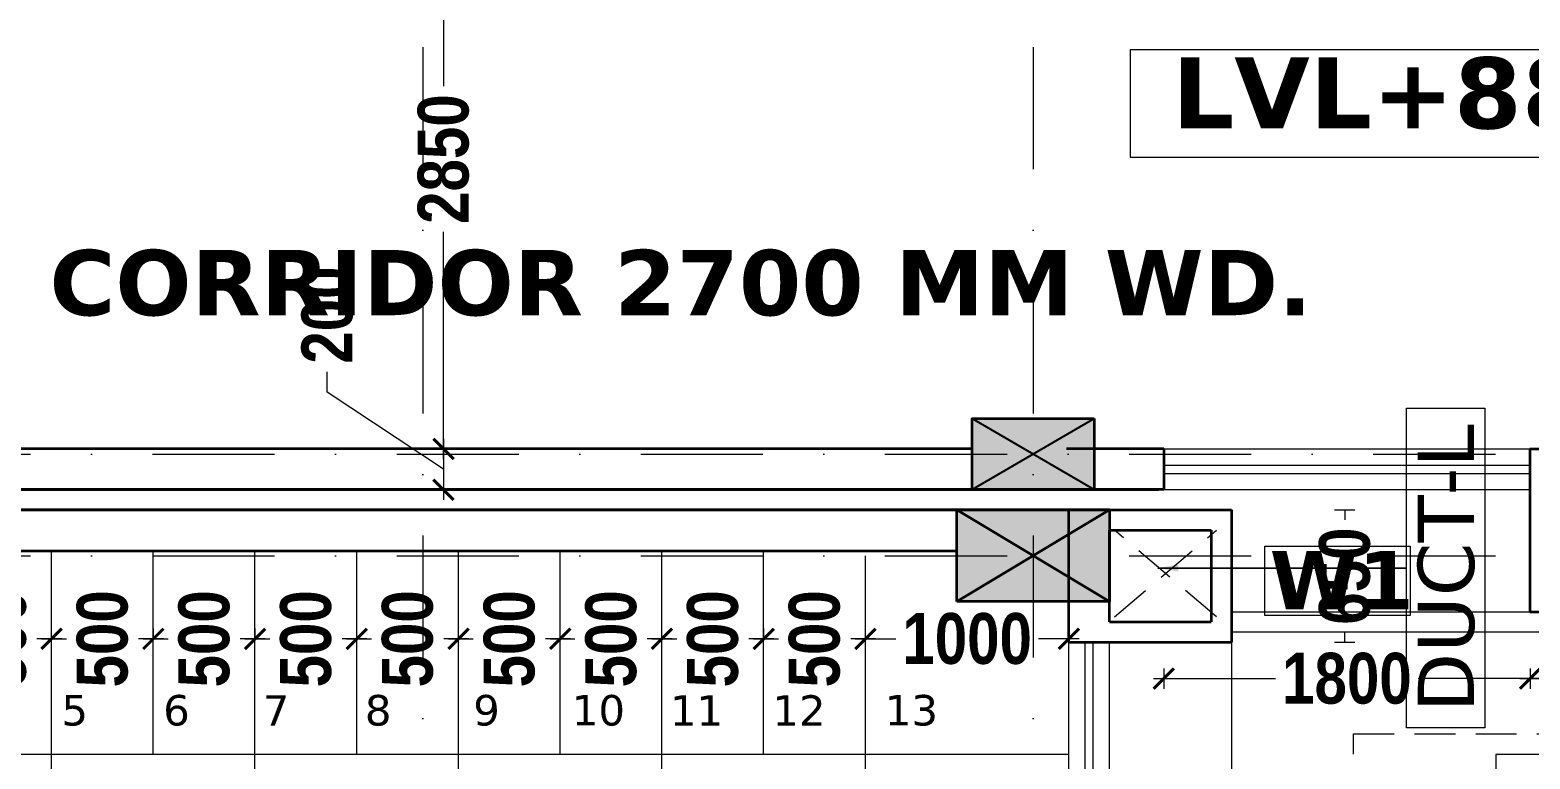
# Model space of a CAD drawing. Header units: millimetres. Extents: x -3092155 to 4513934, y -12317808 to 1850003.
# Drawn here: x -399265 to -391892, y -5528335 to -5524752 of the extents above; entities that cross this region are included whole.
import ezdxf

# ---------------------------------------------------------------- set-up
doc = ezdxf.new("R2010")
doc.units = ezdxf.units.MM
doc.header["$LTSCALE"] = 2
doc.header["$MEASUREMENT"] = 0
doc.header["$PDMODE"] = 34
doc.header["$PDSIZE"] = 500
doc.linetypes.add('DASHDOT', pattern=[1, 0.5, -0.25, 0, -0.25])
doc.linetypes.add('DASHED2', pattern=[0.375, 0.25, -0.125])
for name, color, linetype, lineweight in [('coloumn', 10, 'Continuous', 35), ('cornice', 12, 'Continuous', 25), ('D DIM', 250, 'Continuous', 9), ('DUCT', 37, 'Continuous', 35), ('expen. jt.', 130, 'Continuous', 35), ('glass', 5, 'Continuous', 15), ('GRID', 251, 'DASHDOT', 5), ('Layer1', 251, 'Continuous', 0), ('SILL', 74, 'Continuous', 9), ('Step', 251, 'Continuous', 9), ('TEXT', 7, 'Continuous', 13), ('VENTI', 162, 'Continuous', 5), ('W1', 162, 'Continuous', 5), ('WAll', 250, 'Continuous', 35)]:
    doc.layers.add(name, color=color, linetype=linetype, lineweight=lineweight)
doc.layers.add('DOT', color=7, linetype='DASHED2', lineweight=0, true_color=0x89067c)
doc.layers.add('duct text', color=7, linetype='Continuous', lineweight=5, true_color=0x30182a)
doc.styles.add('door', font='arial.ttf', dxfattribs={"height": 70})
doc.styles.add('INNER DIM', font='ARIALNB.TTF', dxfattribs={"height": 250})
doc.styles.add('style2', font='verdana.ttf')
doc.dimstyles.new('DOOR', dxfattribs={"dimtxt": 100, "dimasz": 100, "dimexe": 25, "dimexo": 50, "dimgap": 25, "dimtad": 0, "dimtih": 1, "dimtoh": 1, "dimdec": 0, "dimzin": 3, "dimdsep": 46, "dimtxsty": 'door', "dimblk": 'OBLIQUE', "dimcen": 200, "dimclrd": 256, "dimclre": 256, "dimclrt": 256, "dimadec": 0, "dimazin": 0, "dimtfac": 1, "dimtdec": 0, "dimtofl": 0, "dimtmove": 2, "dimatfit": 3, "dimfxl": 300, "dimfxlon": 1, "dimfrac": 1, "dimtolj": 1, "dimtzin": 0, "dimlwd": -1, "dimlwe": -1, "dimarcsym": 0})
doc.dimstyles.new('external final', dxfattribs={"dimscale": 0, "dimtxt": 250, "dimasz": 100, "dimexe": 50, "dimexo": 50, "dimgap": 50, "dimtad": 0, "dimdec": 0, "dimzin": 0, "dimdsep": 46, "dimtxsty": 'INNER DIM', "dimblk": 'ARCHTICK', "dimcen": 100, "dimdle": 50, "dimclrd": 256, "dimclre": 256, "dimclrt": 256, "dimadec": 0, "dimazin": 0, "dimtfac": 1, "dimtdec": 0, "dimtix": 1, "dimtmove": 1, "dimatfit": 3, "dimfxl": 50, "dimfxlon": 1, "dimtolj": 1, "dimtzin": 0, "dimlwd": -1, "dimlwe": -1, "dimarcsym": 1})

# ---------------------------------------------------------------- blocks, each defined once
blk = doc.blocks.new('_ArchTick')
at = {"color": 0, "linetype": 'ByBlock', "const_width": 0.15}
blk.add_lwpolyline([(-0.5, -0.5), (0.5, 0.5)], dxfattribs=at)
blk = doc.blocks.new('*D230')
at = {"layer": 'D DIM', "ltscale": 100, "transparency": 16777216}
for p, q in [((-391892.2, -5527889.9), (-391892.2, -5527989.9)), ((-390691.9, -5527889.9), (-390691.9, -5527989.9)), ((-391942.2, -5527939.9), (-391642.3, -5527939.9)), ((-390641.9, -5527939.9), (-390941.8, -5527939.9))]:
    blk.add_line(p, q, dxfattribs=at)
at = {"layer": 'Defpoints', "color": 0, "lineweight": 50, "ltscale": 100, "transparency": 16777216}
for p in [(-391892.2, -5527611.2), (-390691.9, -5527611.2), (-391892.2, -5527939.9)]:
    blk.add_point(p, dxfattribs=at)
at = {"layer": 'D DIM', "ltscale": 100, "transparency": 16777216, "xscale": 100, "yscale": 100, "zscale": 100, "rotation": 180}
blk.add_blockref('_ArchTick', (-391892.2, -5527939.9), dxfattribs=at)
at = {"layer": 'D DIM', "ltscale": 100, "transparency": 16777216, "xscale": 100, "yscale": 100, "zscale": 100}
blk.add_blockref('_ArchTick', (-390691.9, -5527939.9), dxfattribs=at)
at = {"layer": 'D DIM', "ltscale": 100, "transparency": 16777216, "insert": (-391292, -5527939.9), "char_height": 250, "attachment_point": 5, "style": 'INNER DIM'}
blk.add_mtext('\\A1;1200', dxfattribs=at)
blk = doc.blocks.new('*D231')
at = {"layer": 'D DIM', "ltscale": 100, "transparency": 16777216}
for p, q in [((-393692.2, -5527889.9), (-393692.2, -5527989.9)), ((-391892.2, -5527889.9), (-391892.2, -5527989.9)), ((-393742.2, -5527939.9), (-393142.5, -5527939.9)), ((-391842.2, -5527939.9), (-392442, -5527939.9))]:
    blk.add_line(p, q, dxfattribs=at)
at = {"layer": 'Defpoints', "color": 0, "lineweight": 50, "ltscale": 100, "transparency": 16777216}
for p in [(-393692.2, -5527011.2), (-391892.2, -5527611.2), (-393692.2, -5527939.9)]:
    blk.add_point(p, dxfattribs=at)
at = {"layer": 'D DIM', "ltscale": 100, "transparency": 16777216, "xscale": 100, "yscale": 100, "zscale": 100, "rotation": 180}
blk.add_blockref('_ArchTick', (-393692.2, -5527939.9), dxfattribs=at)
at = {"layer": 'D DIM', "ltscale": 100, "transparency": 16777216, "xscale": 100, "yscale": 100, "zscale": 100}
blk.add_blockref('_ArchTick', (-391892.2, -5527939.9), dxfattribs=at)
at = {"layer": 'D DIM', "ltscale": 100, "transparency": 16777216, "insert": (-392792.2, -5527939.9), "char_height": 250, "attachment_point": 5, "style": 'INNER DIM'}
blk.add_mtext('\\A1;1800', dxfattribs=at)
blk = doc.blocks.new('*D232')
at = {"layer": 'D DIM', "ltscale": 100, "transparency": 16777216}
for p, q in [((-392852.8, -5527111.2), (-392752.8, -5527111.2)), ((-392802.8, -5527111.2), (-392802.8, -5527160.3)), ((-392852.8, -5527761.2), (-392752.8, -5527761.2)), ((-392802.8, -5527761.2), (-392802.8, -5527712.1))]:
    blk.add_line(p, q, dxfattribs=at)
at = {"layer": 'Defpoints', "color": 0, "lineweight": 50, "ltscale": 100, "transparency": 16777216}
for p in [(-393358.5, -5527111.2), (-393358.5, -5527761.2), (-392802.8, -5527761.2)]:
    blk.add_point(p, dxfattribs=at)
at = {"layer": 'D DIM', "ltscale": 100, "transparency": 16777216, "insert": (-392802.8, -5527436.2), "char_height": 250, "attachment_point": 5, "rotation": 90, "style": 'INNER DIM'}
blk.add_mtext('\\A1;650', dxfattribs=at)
blk = doc.blocks.new('*D412')
at = {"layer": 'D DIM', "ltscale": 100, "transparency": 16777216}
for p, q in [((-397232.9, -5523911.2), (-397232.9, -5525028.2)), ((-397282.9, -5523961.2), (-397182.9, -5523961.2)), ((-397232.9, -5526861.2), (-397232.9, -5525744.2)), ((-397282.9, -5526811.2), (-397182.9, -5526811.2))]:
    blk.add_line(p, q, dxfattribs=at)
at = {"layer": 'Defpoints', "color": 0, "lineweight": 50, "ltscale": 100, "transparency": 16777216}
for p in [(-397420.6, -5523961.2), (-397232.9, -5523961.2), (-397420.6, -5526811.2)]:
    blk.add_point(p, dxfattribs=at)
at = {"layer": 'D DIM', "ltscale": 100, "transparency": 16777216, "xscale": 100, "yscale": 100, "zscale": 100}
for p, rotation in [((-397232.9, -5523961.2), 90), ((-397232.9, -5526811.2), 270)]:
    blk.add_blockref('_ArchTick', p, dxfattribs=dict(at, rotation=rotation))
at = {"layer": 'D DIM', "ltscale": 100, "transparency": 16777216, "insert": (-397232.9, -5525386.2), "char_height": 250, "attachment_point": 5, "rotation": 90, "style": 'INNER DIM'}
blk.add_mtext('\\A1;2850', dxfattribs=at)
blk = doc.blocks.new('*D413')
at = {"layer": 'D DIM', "ltscale": 100, "transparency": 16777216}
for p, q in [((-397804, -5526531.3), (-397804, -5526431.3)), ((-397232.9, -5526911.2), (-397804, -5526531.3)), ((-397182.9, -5526811.2), (-397282.9, -5526811.2)), ((-397232.9, -5526761.2), (-397232.9, -5527061.2)), ((-397182.9, -5527011.2), (-397282.9, -5527011.2))]:
    blk.add_line(p, q, dxfattribs=at)
at = {"layer": 'Defpoints', "color": 0, "lineweight": 50, "ltscale": 100, "transparency": 16777216}
for p in [(-396859.4, -5526811.2), (-397232.9, -5527011.2), (-396859.4, -5527011.2)]:
    blk.add_point(p, dxfattribs=at)
at = {"layer": 'D DIM', "ltscale": 100, "transparency": 16777216, "xscale": 100, "yscale": 100, "zscale": 100}
for p, rotation in [((-397232.9, -5526811.2), 90), ((-397232.9, -5527011.2), 270)]:
    blk.add_blockref('_ArchTick', p, dxfattribs=dict(at, rotation=rotation))
at = {"layer": 'D DIM', "ltscale": 100, "transparency": 16777216, "insert": (-397804, -5526153), "char_height": 250, "attachment_point": 5, "rotation": 90, "style": 'INNER DIM'}
blk.add_mtext('\\A1;200', dxfattribs=at)
blk = doc.blocks.new('*D414')
at = {"layer": 'D DIM', "ltscale": 100, "transparency": 16777216}
for p, q in [((-403557.6, -5527311.2), (-403657.6, -5527311.2)), ((-403607.6, -5527261.2), (-403607.6, -5529978.4)), ((-403607.6, -5533286.2), (-403607.6, -5530694)), ((-403557.6, -5533236.2), (-403657.6, -5533236.2))]:
    blk.add_line(p, q, dxfattribs=at)
at = {"layer": 'Defpoints', "color": 0, "lineweight": 50, "ltscale": 100, "transparency": 16777216}
for p in [(-396859.4, -5527311.2), (-403607.6, -5533236.2), (-397158.1, -5533236.2)]:
    blk.add_point(p, dxfattribs=at)
at = {"layer": 'D DIM', "ltscale": 100, "transparency": 16777216, "xscale": 100, "yscale": 100, "zscale": 100}
for p, rotation in [((-403607.6, -5527311.2), 90), ((-403607.6, -5533236.2), 270)]:
    blk.add_blockref('_ArchTick', p, dxfattribs=dict(at, rotation=rotation))
at = {"layer": 'D DIM', "ltscale": 100, "transparency": 16777216, "insert": (-403579.9, -5530336.2), "char_height": 250, "attachment_point": 5, "rotation": 90, "style": 'INNER DIM'}
blk.add_mtext('\\A1;5925', dxfattribs=at)
blk = doc.blocks.new('*D892')
at = {"layer": 'D DIM', "ltscale": 100, "transparency": 16777216}
for p, q in [((-395158.9, -5527794.5), (-395158.9, -5527694.5)), ((-394158.9, -5527794.5), (-394158.9, -5527694.5)), ((-395208.9, -5527744.5), (-395009.1, -5527744.5)), ((-394108.9, -5527744.5), (-394308.7, -5527744.5))]:
    blk.add_line(p, q, dxfattribs=at)
at = {"layer": 'Defpoints', "color": 0, "lineweight": 50, "ltscale": 100, "transparency": 16777216}
for p in [(-395158.9, -5527744.5), (-395158.9, -5527854), (-394158.9, -5527854)]:
    blk.add_point(p, dxfattribs=at)
at = {"layer": 'D DIM', "ltscale": 100, "transparency": 16777216, "xscale": 100, "yscale": 100, "zscale": 100, "rotation": 180}
blk.add_blockref('_ArchTick', (-395158.9, -5527744.5), dxfattribs=at)
at = {"layer": 'D DIM', "ltscale": 100, "transparency": 16777216, "xscale": 100, "yscale": 100, "zscale": 100}
blk.add_blockref('_ArchTick', (-394158.9, -5527744.5), dxfattribs=at)
at = {"layer": 'D DIM', "ltscale": 100, "transparency": 16777216, "insert": (-394658.9, -5527744.5), "char_height": 250, "attachment_point": 5, "style": 'INNER DIM'}
blk.add_mtext('\\A1;1000', dxfattribs=at)
blk = doc.blocks.new('*D893')
at = {"layer": 'D DIM', "ltscale": 100, "transparency": 16777216}
for p, q in [((-395658.9, -5527744.5), (-395658.9, -5527694.5)), ((-395158.9, -5527794.5), (-395158.9, -5527694.5)), ((-395708.9, -5527744.5), (-395586.5, -5527744.5)), ((-395108.9, -5527744.5), (-395231.4, -5527744.5))]:
    blk.add_line(p, q, dxfattribs=at)
at = {"layer": 'Defpoints', "color": 0, "lineweight": 50, "ltscale": 100, "transparency": 16777216}
for p in [(-395658.9, -5527744.5), (-395658.9, -5527744.5), (-395158.9, -5527854)]:
    blk.add_point(p, dxfattribs=at)
at = {"layer": 'D DIM', "ltscale": 100, "transparency": 16777216, "xscale": 100, "yscale": 100, "zscale": 100, "rotation": 180}
blk.add_blockref('_ArchTick', (-395658.9, -5527744.5), dxfattribs=at)
at = {"layer": 'D DIM', "ltscale": 100, "transparency": 16777216, "xscale": 100, "yscale": 100, "zscale": 100}
blk.add_blockref('_ArchTick', (-395158.9, -5527744.5), dxfattribs=at)
at = {"layer": 'D DIM', "ltscale": 100, "transparency": 16777216, "insert": (-395408.9, -5527744.5), "char_height": 250, "attachment_point": 5, "rotation": 90, "style": 'INNER DIM'}
blk.add_mtext('\\A1;500', dxfattribs=at)
blk = doc.blocks.new('*D894')
at = {"layer": 'D DIM', "ltscale": 100, "transparency": 16777216}
for p, q in [((-396158.9, -5527744.5), (-396158.9, -5527694.5)), ((-395658.9, -5527744.5), (-395658.9, -5527694.5)), ((-396208.9, -5527744.5), (-396086.5, -5527744.5)), ((-395608.9, -5527744.5), (-395731.4, -5527744.5))]:
    blk.add_line(p, q, dxfattribs=at)
at = {"layer": 'Defpoints', "color": 0, "lineweight": 50, "ltscale": 100, "transparency": 16777216}
for p in [(-396158.9, -5527744.5), (-396158.9, -5527744.5), (-395658.9, -5527744.5)]:
    blk.add_point(p, dxfattribs=at)
at = {"layer": 'D DIM', "ltscale": 100, "transparency": 16777216, "xscale": 100, "yscale": 100, "zscale": 100, "rotation": 180}
blk.add_blockref('_ArchTick', (-396158.9, -5527744.5), dxfattribs=at)
at = {"layer": 'D DIM', "ltscale": 100, "transparency": 16777216, "xscale": 100, "yscale": 100, "zscale": 100}
blk.add_blockref('_ArchTick', (-395658.9, -5527744.5), dxfattribs=at)
at = {"layer": 'D DIM', "ltscale": 100, "transparency": 16777216, "insert": (-395908.9, -5527744.5), "char_height": 250, "attachment_point": 5, "rotation": 90, "style": 'INNER DIM'}
blk.add_mtext('\\A1;500', dxfattribs=at)
blk = doc.blocks.new('*D895')
at = {"layer": 'D DIM', "ltscale": 100, "transparency": 16777216}
for p, q in [((-396658.9, -5527744.5), (-396658.9, -5527694.5)), ((-396158.9, -5527744.5), (-396158.9, -5527694.5)), ((-396708.9, -5527744.5), (-396586.5, -5527744.5)), ((-396108.9, -5527744.5), (-396231.4, -5527744.5))]:
    blk.add_line(p, q, dxfattribs=at)
at = {"layer": 'Defpoints', "color": 0, "lineweight": 50, "ltscale": 100, "transparency": 16777216}
for p in [(-396658.9, -5527744.5), (-396658.9, -5527744.5), (-396158.9, -5527744.5)]:
    blk.add_point(p, dxfattribs=at)
at = {"layer": 'D DIM', "ltscale": 100, "transparency": 16777216, "xscale": 100, "yscale": 100, "zscale": 100, "rotation": 180}
blk.add_blockref('_ArchTick', (-396658.9, -5527744.5), dxfattribs=at)
at = {"layer": 'D DIM', "ltscale": 100, "transparency": 16777216, "xscale": 100, "yscale": 100, "zscale": 100}
blk.add_blockref('_ArchTick', (-396158.9, -5527744.5), dxfattribs=at)
at = {"layer": 'D DIM', "ltscale": 100, "transparency": 16777216, "insert": (-396408.9, -5527744.5), "char_height": 250, "attachment_point": 5, "rotation": 90, "style": 'INNER DIM'}
blk.add_mtext('\\A1;500', dxfattribs=at)
blk = doc.blocks.new('*D896')
at = {"layer": 'D DIM', "ltscale": 100, "transparency": 16777216}
for p, q in [((-397158.9, -5527744.5), (-397158.9, -5527694.5)), ((-396658.9, -5527744.5), (-396658.9, -5527694.5)), ((-397208.9, -5527744.5), (-397086.5, -5527744.5)), ((-396608.9, -5527744.5), (-396731.4, -5527744.5))]:
    blk.add_line(p, q, dxfattribs=at)
at = {"layer": 'Defpoints', "color": 0, "lineweight": 50, "ltscale": 100, "transparency": 16777216}
for p in [(-397158.9, -5527744.5), (-397158.9, -5527744.5), (-396658.9, -5527744.5)]:
    blk.add_point(p, dxfattribs=at)
at = {"layer": 'D DIM', "ltscale": 100, "transparency": 16777216, "xscale": 100, "yscale": 100, "zscale": 100, "rotation": 180}
blk.add_blockref('_ArchTick', (-397158.9, -5527744.5), dxfattribs=at)
at = {"layer": 'D DIM', "ltscale": 100, "transparency": 16777216, "xscale": 100, "yscale": 100, "zscale": 100}
blk.add_blockref('_ArchTick', (-396658.9, -5527744.5), dxfattribs=at)
at = {"layer": 'D DIM', "ltscale": 100, "transparency": 16777216, "insert": (-396908.9, -5527744.5), "char_height": 250, "attachment_point": 5, "rotation": 90, "style": 'INNER DIM'}
blk.add_mtext('\\A1;500', dxfattribs=at)
blk = doc.blocks.new('*D897')
at = {"layer": 'D DIM', "ltscale": 100, "transparency": 16777216}
for p, q in [((-397658.9, -5527744.5), (-397658.9, -5527694.5)), ((-397158.9, -5527744.5), (-397158.9, -5527694.5)), ((-397708.9, -5527744.5), (-397586.5, -5527744.5)), ((-397108.9, -5527744.5), (-397231.4, -5527744.5))]:
    blk.add_line(p, q, dxfattribs=at)
at = {"layer": 'Defpoints', "color": 0, "lineweight": 50, "ltscale": 100, "transparency": 16777216}
for p in [(-397658.9, -5527744.5), (-397658.9, -5527744.5), (-397158.9, -5527744.5)]:
    blk.add_point(p, dxfattribs=at)
at = {"layer": 'D DIM', "ltscale": 100, "transparency": 16777216, "xscale": 100, "yscale": 100, "zscale": 100, "rotation": 180}
blk.add_blockref('_ArchTick', (-397658.9, -5527744.5), dxfattribs=at)
at = {"layer": 'D DIM', "ltscale": 100, "transparency": 16777216, "xscale": 100, "yscale": 100, "zscale": 100}
blk.add_blockref('_ArchTick', (-397158.9, -5527744.5), dxfattribs=at)
at = {"layer": 'D DIM', "ltscale": 100, "transparency": 16777216, "insert": (-397408.9, -5527744.5), "char_height": 250, "attachment_point": 5, "rotation": 90, "style": 'INNER DIM'}
blk.add_mtext('\\A1;500', dxfattribs=at)
blk = doc.blocks.new('*D898')
at = {"layer": 'D DIM', "ltscale": 100, "transparency": 16777216}
for p, q in [((-398158.9, -5527744.5), (-398158.9, -5527694.5)), ((-397658.9, -5527744.5), (-397658.9, -5527694.5)), ((-398208.9, -5527744.5), (-398086.5, -5527744.5)), ((-397608.9, -5527744.5), (-397731.4, -5527744.5))]:
    blk.add_line(p, q, dxfattribs=at)
at = {"layer": 'Defpoints', "color": 0, "lineweight": 50, "ltscale": 100, "transparency": 16777216}
for p in [(-398158.9, -5527744.5), (-398158.9, -5527744.5), (-397658.9, -5527744.5)]:
    blk.add_point(p, dxfattribs=at)
at = {"layer": 'D DIM', "ltscale": 100, "transparency": 16777216, "xscale": 100, "yscale": 100, "zscale": 100, "rotation": 180}
blk.add_blockref('_ArchTick', (-398158.9, -5527744.5), dxfattribs=at)
at = {"layer": 'D DIM', "ltscale": 100, "transparency": 16777216, "xscale": 100, "yscale": 100, "zscale": 100}
blk.add_blockref('_ArchTick', (-397658.9, -5527744.5), dxfattribs=at)
at = {"layer": 'D DIM', "ltscale": 100, "transparency": 16777216, "insert": (-397908.9, -5527744.5), "char_height": 250, "attachment_point": 5, "rotation": 90, "style": 'INNER DIM'}
blk.add_mtext('\\A1;500', dxfattribs=at)
blk = doc.blocks.new('*D899')
at = {"layer": 'D DIM', "ltscale": 100, "transparency": 16777216}
for p, q in [((-398658.9, -5527744.5), (-398658.9, -5527694.5)), ((-398158.9, -5527744.5), (-398158.9, -5527694.5)), ((-398708.9, -5527744.5), (-398586.5, -5527744.5)), ((-398108.9, -5527744.5), (-398231.4, -5527744.5))]:
    blk.add_line(p, q, dxfattribs=at)
at = {"layer": 'Defpoints', "color": 0, "lineweight": 50, "ltscale": 100, "transparency": 16777216}
for p in [(-398658.9, -5527744.5), (-398658.9, -5527744.5), (-398158.9, -5527744.5)]:
    blk.add_point(p, dxfattribs=at)
at = {"layer": 'D DIM', "ltscale": 100, "transparency": 16777216, "xscale": 100, "yscale": 100, "zscale": 100, "rotation": 180}
blk.add_blockref('_ArchTick', (-398658.9, -5527744.5), dxfattribs=at)
at = {"layer": 'D DIM', "ltscale": 100, "transparency": 16777216, "xscale": 100, "yscale": 100, "zscale": 100}
blk.add_blockref('_ArchTick', (-398158.9, -5527744.5), dxfattribs=at)
at = {"layer": 'D DIM', "ltscale": 100, "transparency": 16777216, "insert": (-398408.9, -5527744.5), "char_height": 250, "attachment_point": 5, "rotation": 90, "style": 'INNER DIM'}
blk.add_mtext('\\A1;500', dxfattribs=at)
blk = doc.blocks.new('*D900')
at = {"layer": 'D DIM', "ltscale": 100, "transparency": 16777216}
for p, q in [((-399158.9, -5527744.5), (-399158.9, -5527694.5)), ((-398658.9, -5527744.5), (-398658.9, -5527694.5)), ((-399208.9, -5527744.5), (-399086.5, -5527744.5)), ((-398608.9, -5527744.5), (-398731.4, -5527744.5))]:
    blk.add_line(p, q, dxfattribs=at)
at = {"layer": 'Defpoints', "color": 0, "lineweight": 50, "ltscale": 100, "transparency": 16777216}
for p in [(-399158.9, -5527744.5), (-399158.9, -5527744.5), (-398658.9, -5527744.5)]:
    blk.add_point(p, dxfattribs=at)
at = {"layer": 'D DIM', "ltscale": 100, "transparency": 16777216, "xscale": 100, "yscale": 100, "zscale": 100, "rotation": 180}
blk.add_blockref('_ArchTick', (-399158.9, -5527744.5), dxfattribs=at)
at = {"layer": 'D DIM', "ltscale": 100, "transparency": 16777216, "xscale": 100, "yscale": 100, "zscale": 100}
blk.add_blockref('_ArchTick', (-398658.9, -5527744.5), dxfattribs=at)
at = {"layer": 'D DIM', "ltscale": 100, "transparency": 16777216, "insert": (-398908.9, -5527744.5), "char_height": 250, "attachment_point": 5, "rotation": 90, "style": 'INNER DIM'}
blk.add_mtext('\\A1;500', dxfattribs=at)
blk = doc.blocks.new('*D901')
at = {"layer": 'D DIM', "ltscale": 100, "transparency": 16777216}
for p, q in [((-399658.9, -5527744.5), (-399658.9, -5527694.5)), ((-399158.9, -5527744.5), (-399158.9, -5527694.5)), ((-399708.9, -5527744.5), (-399586.5, -5527744.5)), ((-399108.9, -5527744.5), (-399231.4, -5527744.5))]:
    blk.add_line(p, q, dxfattribs=at)
at = {"layer": 'Defpoints', "color": 0, "lineweight": 50, "ltscale": 100, "transparency": 16777216}
for p in [(-399658.9, -5527744.5), (-399658.9, -5527744.5), (-399158.9, -5527744.5)]:
    blk.add_point(p, dxfattribs=at)
at = {"layer": 'D DIM', "ltscale": 100, "transparency": 16777216, "xscale": 100, "yscale": 100, "zscale": 100, "rotation": 180}
blk.add_blockref('_ArchTick', (-399658.9, -5527744.5), dxfattribs=at)
at = {"layer": 'D DIM', "ltscale": 100, "transparency": 16777216, "xscale": 100, "yscale": 100, "zscale": 100}
blk.add_blockref('_ArchTick', (-399158.9, -5527744.5), dxfattribs=at)
at = {"layer": 'D DIM', "ltscale": 100, "transparency": 16777216, "insert": (-399408.9, -5527744.5), "char_height": 250, "attachment_point": 5, "rotation": 90, "style": 'INNER DIM'}
blk.add_mtext('\\A1;500', dxfattribs=at)
blk = doc.blocks.new('S.F')
at = {"layer": 'coloumn', "ltscale": 100}
for points in [[(91635.5, -5834856.2), (91635.5, -5835206.2), (91035.5, -5835206.2), (91035.5, -5834856.2)], [(91710.5, -5835756.2), (91710.5, -5835306.2), (90960.5, -5835306.2), (90960.5, -5835756.2)]]:
    blk.add_hatch(color=256, dxfattribs=at).paths.add_polyline_path(points)
at = {"layer": 'coloumn', "lineweight": 25, "ltscale": 100}
for p, q in [((91035.5, -5835206.2), (91635.5, -5834856.2)), ((91035.5, -5834856.2), (91635.5, -5835206.2))]:
    blk.add_line(p, q, dxfattribs=at)
at = {"layer": 'coloumn', "ltscale": 100}
for p, q in [((90960.5, -5835756.2), (90960.5, -5835306.2)), ((90960.5, -5835306.2), (91710.5, -5835306.2)), ((91710.5, -5835306.2), (91710.5, -5835756.2)), ((91710.5, -5835756.2), (90960.5, -5835756.2))]:
    blk.add_line(p, q, dxfattribs=at)
blk.add_lwpolyline([(91635.5, -5834856.2), (91635.5, -5835206.2), (91035.5, -5835206.2), (91035.5, -5834856.2)], close=True, dxfattribs=at)
blk.add_lwpolyline([(91710.5, -5835756.2), (90960.5, -5835306.2), (91710.5, -5835306.2), (90960.5, -5835756.2)], dxfattribs=at)
blk = doc.blocks.new('YJJYH')
at = {"layer": 'Step', "ltscale": 15000}
for p, q in [((-25657.6, -5695200.5), (-25657.6, -5689275.5)), ((-24657.6, -5695200.5), (-24657.6, -5689275.5)), ((-23657.6, -5695200.5), (-23657.6, -5689275.5)), ((-22657.6, -5695200.5), (-22657.6, -5689275.5)), ((-21657.6, -5689300.5), (-21657.6, -5695200.5)), ((-27657.6, -5690275.5), (-20657.6, -5690275.5))]:
    blk.add_line(p, q, dxfattribs=at)
at = {"layer": 'Step', "ltscale": 100}
for p, q in [((-25157.6, -5690276.3), (-25157.6, -5689275.5)), ((-24157.6, -5690276.3), (-24157.6, -5689275.5)), ((-23157.6, -5690276.3), (-23157.6, -5689275.5)), ((-22157.6, -5690277.2), (-22157.6, -5689276.3))]:
    blk.add_line(p, q, dxfattribs=at)
blk = doc.blocks.new('_Oblique')
at = {"color": 0, "linetype": 'ByBlock', "lineweight": -2}
blk.add_line((-0.5, -0.5), (0.5, 0.5), dxfattribs=at)
blk = doc.blocks.new('hyh')
at = {"layer": 'duct text', "ltscale": 0.1}
for points in [[(-129244.8, -5572172.5), (-129244.8, -5570600), (-128858.7, -5570600), (-128858.7, -5572172.5)], [(-128805, -5572689.2), (-127232.5, -5572689.2), (-127232.5, -5572303), (-128805, -5572303)]]:
    blk.add_lwpolyline(points, close=True, dxfattribs=at)
at = {"layer": 'duct text', "ltscale": 0.1, "insert": (-129048.2, -5571387.9), "char_height": 276.639, "width": 1547.237, "attachment_point": 5, "rotation": 90, "style": 'style2'}
blk.add_mtext('\\pt3043;DUCT-L', dxfattribs=at)
at = {"layer": 'duct text', "ltscale": 0.1}
blk.add_leader([(-130466.4, -5571386.3), (-129244.8, -5571386.3), (-130466.4, -5571386.3)], dimstyle='DOOR', dxfattribs=at)

msp = doc.modelspace()

# ---------------------------------------------------------------- linework, layer by layer
at = {"layer": 'DOT', "ltscale": 400}
for p, q in [((-393433.9, -5527636.2), (-393933.9, -5527211.2)), ((-393933.9, -5527636.2), (-393433.9, -5527211.2)), ((-392759.3, -5534611.5), (-392759.3, -5528211.2)), ((-392759.3, -5528211.2), (-379859.3, -5528211.2))]:
    msp.add_line(p, q, dxfattribs=at)
at = {"layer": 'DOT', "linetype": 'Continuous', "ltscale": 400}
for q in [(-379859.7, -5527611.2), (-393359.3, -5535211.5)]:
    msp.add_line((-393359.3, -5527611.2), q, dxfattribs=at)
at = {"layer": 'DUCT', "ltscale": 100}
for p, q in [((-393692.7, -5526811.2), (-394170.7, -5526811.2)), ((-393692.7, -5526811.2), (-393692.7, -5527011.2)), ((-391892.7, -5526811.2), (-390692.3, -5526811.2)), ((-391892.7, -5526811.2), (-391892.7, -5527611.2)), ((-393692.7, -5527011.2), (-394170.7, -5527011.2)), ((-394159.3, -5527761.2), (-394159.3, -5527111.2)), ((-394159.3, -5527111.2), (-393359.3, -5527111.2)), ((-393359.3, -5527111.2), (-393359.3, -5527761.2)), ((-393959.3, -5527661.2), (-393959.3, -5527211.2)), ((-393959.3, -5527211.2), (-393459.3, -5527211.2)), ((-393459.3, -5527211.2), (-393459.3, -5527661.2)), ((-391892.7, -5527611.2), (-390692.3, -5527611.2)), ((-393959.3, -5527661.2), (-393459.3, -5527661.2)), ((-394159.3, -5527761.2), (-393359.3, -5527761.2))]:
    msp.add_line(p, q, dxfattribs=at)
at = {"layer": 'expen. jt.', "ltscale": 100}
for p, q in [((-438889.3, -5527011.2), (-393716.4, -5527011.2)), ((-393959.3, -5527111.2), (-438889.3, -5527111.2))]:
    msp.add_line(p, q, dxfattribs=at)
at = {"layer": 'glass', "ltscale": 100}
for p, q in [((-393692.7, -5526891.2), (-391892.7, -5526891.2)), ((-393692.7, -5526931.2), (-391892.7, -5526931.2)), ((-394079.3, -5529911.2), (-394079.3, -5527761.2)), ((-394039.3, -5529911.2), (-394039.3, -5527761.2))]:
    msp.add_line(p, q, dxfattribs=at)
at = {"layer": 'GRID', "color": 5, "ltscale": 600}
for p, q in [((-397334.4, -5499634.4), (-397334.4, -5584428.2)), ((-394333.9, -5499634.4), (-394333.9, -5584428.2))]:
    msp.add_line(p, q, dxfattribs=at)
at = {"layer": 'GRID', "color": 6, "ltscale": 600}
for p, q in [((-461068.2, -5526836.2), (-366440.7, -5526836.2)), ((-461068.2, -5527336.2), (-366440.7, -5527336.2))]:
    msp.add_line(p, q, dxfattribs=at)
at = {"layer": 'Layer1', "ltscale": 100}
msp.add_lwpolyline([(-390794.5, -5524849.3), (-393857.1, -5524849.3), (-393857.1, -5525376.4), (-390794.5, -5525376.4)], close=True, dxfattribs=at)
at = {"layer": 'SILL', "ltscale": 100}
for p, q in [((-393692.7, -5526811.2), (-391892.7, -5526811.2)), ((-393692.7, -5527011.2), (-391892.7, -5527011.2)), ((-394159.3, -5529911.2), (-394159.3, -5527761.2)), ((-393959.3, -5529911.2), (-393959.3, -5527761.2)), ((-391741.9, -5527711.2), (-393359, -5527711.2))]:
    msp.add_line(p, q, dxfattribs=at)
at = {"layer": 'VENTI', "ltscale": 100}
msp.add_lwpolyline([(-393195.8, -5527288.7), (-392480.8, -5527288.7), (-392480.8, -5527630.6), (-393195.8, -5527630.6)], close=True, dxfattribs=at)
at = {"layer": 'WAll', "ltscale": 100}
for p, q in [((-394634.3, -5526811.2), (-400634.3, -5526811.2)), ((-394634.3, -5527011.2), (-407279.3, -5527011.2)), ((-406529.3, -5527111.2), (-394709.3, -5527111.2)), ((-407079.3, -5527311.2), (-394709.3, -5527311.2))]:
    msp.add_line(p, q, dxfattribs=at)

# ---------------------------------------------------------------- block references
at = {"layer": 'coloumn'}
msp.add_blockref('S.F', (-485670.2, 308195), dxfattribs=at)
at = {"layer": 'cornice', "color": 3, "lineweight": 50}
msp.add_blockref('hyh', (-263254.8, 43989.8), dxfattribs=at)
at = {"layer": 'D DIM'}
msp.add_blockref('YJJYH', (-373501.8, 161963.5), dxfattribs=at)

# ---------------------------------------------------------------- texts
at = {"layer": 'TEXT', "ltscale": 0.1, "attachment_point": 5, "style": 'style2'}
for s, insert, char_height in [('\\pt3850;{\\fVerdana|b1|i0|c0|p34;LVL+8800}', (-392291.2, -5525064.2), 350), ('{\\fVerdana|b1|i0|c0|p34;\\H1.2857x;CORRIDOR 2700 MM WD.\\H0.77778x;  }', (-396066.1, -5525996.5), 250), ('5', (-399045.5, -5528097), 150), ('6', (-398545.1, -5528097), 150), ('7', (-398055.6, -5528097), 150), ('8', (-397553.9, -5528097), 150), ('9', (-397021.2, -5528097), 150), ('10', (-396471.3, -5528097), 150), ('11', (-395989, -5528097), 150), ('12', (-395485.5, -5528097), 150), ('13', (-394933, -5528097), 150)]:
    msp.add_mtext(s, dxfattribs=dict(at, insert=insert, char_height=char_height))
at = {"layer": 'W1', "ltscale": 100, "insert": (-393171.9, -5527313), "char_height": 287, "width": 641.269, "attachment_point": 1, "style": 'style2'}
msp.add_mtext('{\\fVerdana|b1|i0|c0|p34;W1}', dxfattribs=at)

# ---------------------------------------------------------------- dimensions: what is measured, and where the dimension line sits
at = {"layer": 'D DIM', "ltscale": 100}
for base, p1, p2, angle, picture, middle in [((-397232.9, -5523961.2), (-397420.6, -5526811.2), (-397420.6, -5523961.2), 90, '*D412', (-397232.9, -5525386.2)), ((-392802.8, -5527761.2), (-393358.5, -5527111.2), (-393358.5, -5527761.2), 90, '*D232', (-392802.8, -5527436.2)), ((-395158.9, -5527744.5), (-394158.9, -5527854), (-395158.9, -5527854), 180, '*D892', (-394658.9, -5527744.5))]:
    dim = msp.add_linear_dim(base=base, p1=p1, p2=p2, angle=angle, dimstyle='external final', override={"dimscale": 1}, dxfattribs=at)
    dim.commit()
    dim.dimension.update_dxf_attribs({"geometry": picture, "text_midpoint": middle})
for base, p1, p2, picture, middle in [((-397232.9, -5527011.2), (-396859.4, -5526811.2), (-396859.4, -5527011.2), '*D413', (-397804, -5526381.3)), ((-403607.6, -5533236.2), (-396859.4, -5527311.2), (-397158.1, -5533236.2), '*D414', (-403579.9, -5530336.2))]:
    dim = msp.add_linear_dim(base=base, p1=p1, p2=p2, angle=90, dimstyle='external final', override={"dimscale": 1}, dxfattribs=at)
    dim.commit()
    dim.dimension.update_dxf_attribs({"geometry": picture, "text_midpoint": middle, "dimtype": 160})
for base, p1, p2, picture, middle in [((-393692.2, -5527939.9), (-391892.2, -5527611.2), (-393692.2, -5527011.2), '*D231', (-392792.2, -5527939.9)), ((-391892.2, -5527939.9), (-390691.9, -5527611.2), (-391892.2, -5527611.2), '*D230', (-391292, -5527939.9))]:
    dim = msp.add_linear_dim(base=base, p1=p1, p2=p2, dimstyle='external final', override={"dimscale": 1}, dxfattribs=at)
    dim.commit()
    dim.dimension.update_dxf_attribs({"geometry": picture, "text_midpoint": middle})
for base, p1, p2, picture, middle in [((-399658.9, -5527744.5), (-399158.9, -5527744.5), (-399658.9, -5527744.5), '*D901', (-399408.9, -5527744.5)), ((-399158.9, -5527744.5), (-398658.9, -5527744.5), (-399158.9, -5527744.5), '*D900', (-398908.9, -5527744.5)), ((-398658.9, -5527744.5), (-398158.9, -5527744.5), (-398658.9, -5527744.5), '*D899', (-398408.9, -5527744.5)), ((-398158.9, -5527744.5), (-397658.9, -5527744.5), (-398158.9, -5527744.5), '*D898', (-397908.9, -5527744.5)), ((-397658.9, -5527744.5), (-397158.9, -5527744.5), (-397658.9, -5527744.5), '*D897', (-397408.9, -5527744.5)), ((-397158.9, -5527744.5), (-396658.9, -5527744.5), (-397158.9, -5527744.5), '*D896', (-396908.9, -5527744.5)), ((-396658.9, -5527744.5), (-396158.9, -5527744.5), (-396658.9, -5527744.5), '*D895', (-396408.9, -5527744.5)), ((-396158.9, -5527744.5), (-395658.9, -5527744.5), (-396158.9, -5527744.5), '*D894', (-395908.9, -5527744.5)), ((-395658.9, -5527744.5), (-395158.9, -5527854), (-395658.9, -5527744.5), '*D893', (-395408.9, -5527744.5))]:
    dim = msp.add_linear_dim(base=base, p1=p1, p2=p2, angle=180, dimstyle='external final', override={"dimscale": 1}, dxfattribs=at)
    dim.commit()
    dim.dimension.update_dxf_attribs({"geometry": picture, "text_midpoint": middle, "text_rotation": 90})

doc.saveas('drawing.dxf')
